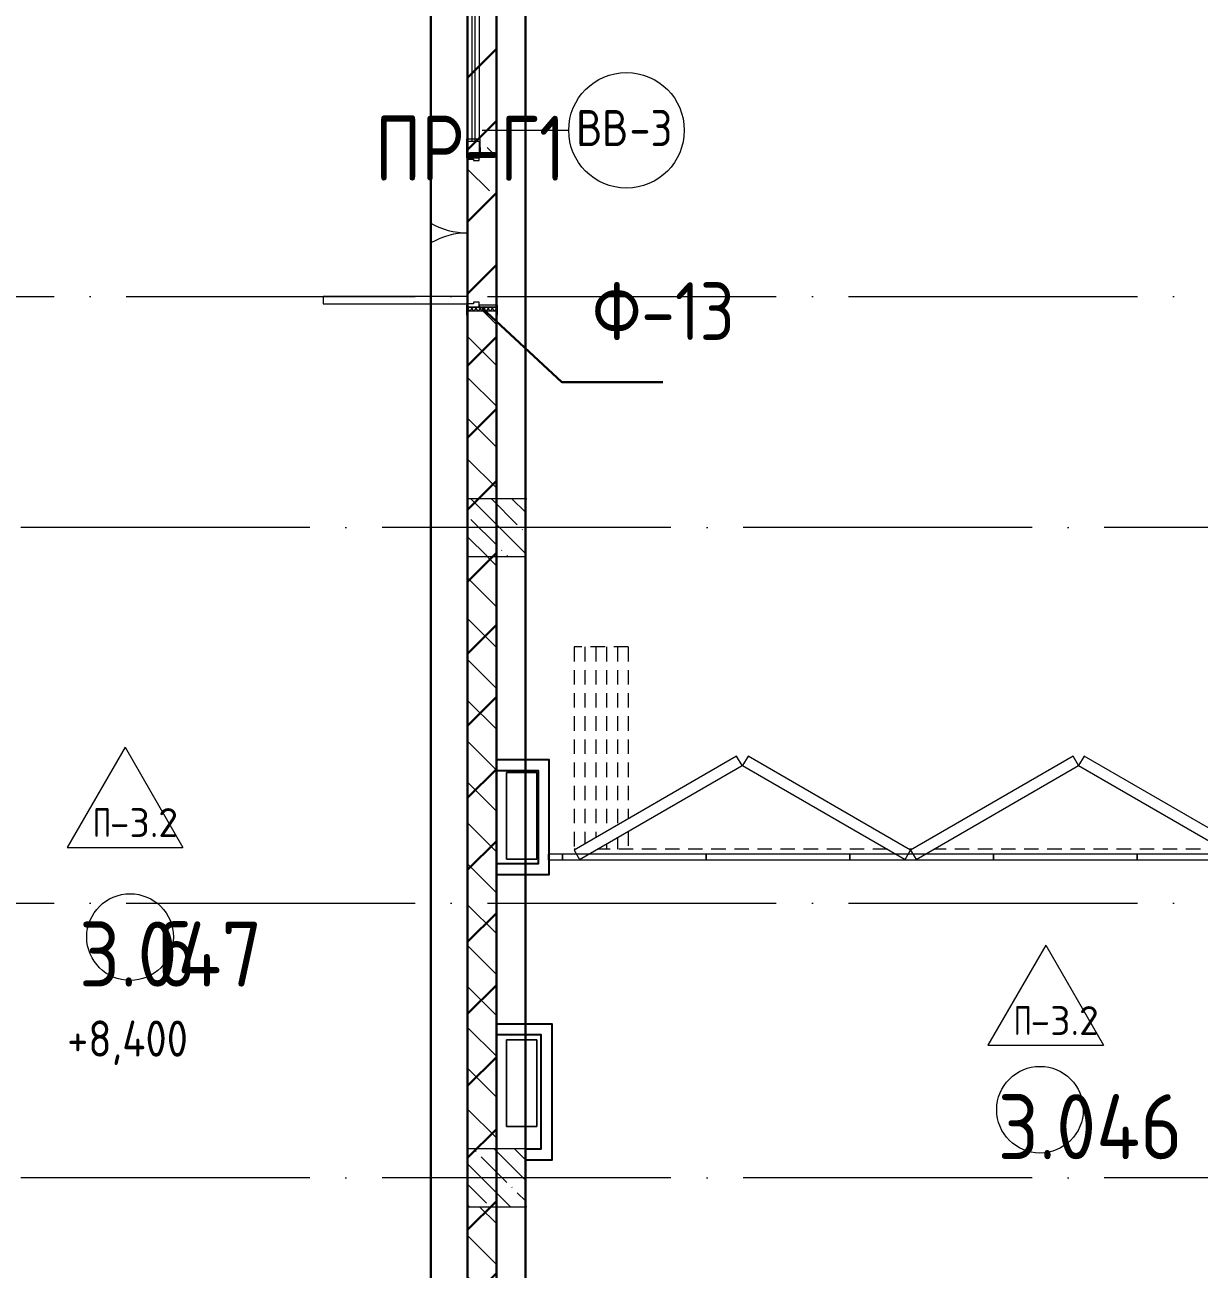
# Model space of a CAD drawing. Header units: millimetres. Extents: x -592259 to 288321, y -552984 to 293768.
# Drawn here: x 170038 to 178168, y -255062 to -246451 of the extents above; entities that cross this region are included whole.
import ezdxf

# ---------------------------------------------------------------- set-up
doc = ezdxf.new("R2010")
doc.units = ezdxf.units.MM
doc.linetypes.add('200_ШТРИХ__ш1_п0_6_', pattern=[160, 100, -60])
doc.linetypes.add('ADSK_Линия сетки', pattern=[2500, 2000, -250, 0, -250])
for name, color, linetype, lineweight in [('0.1) Блок', 6, 'Continuous', 30), ('2)Фарх готовы', 3, 'Continuous', 30), ('3) Перемычки готовы', 3, 'Continuous', 30), ('4) Штукатурка', 6, 'Continuous', 30), ('4.6) Швы', 6, 'Continuous', 30), ('A-AREA-____-IDEN', 250, 'Continuous', 9), ('A-DOOR-____-IDEN', 250, 'Continuous', 9), ('A-DOOR-____-MCUT', 250, 'Continuous', 5), ('A-DOOR-____-OTLN', 250, 'Continuous', 5), ('A-DOOR-FRAM-MCUT', 250, 'Continuous', 5), ('A-DOOR-FRAM-OTLN', 250, 'Continuous', 5), ('A-DOOR-GLAZ-MCUT', 250, 'Continuous', 5), ('A-FLOR-____-IDEN', 250, 'Continuous', 9), ('A-FLOR-____-OTLN', 250, 'Continuous', 9), ('A-GENM-____-MCUT', 250, 'Continuous', 25), ('A-GENM-____-OTLN', 250, 'Continuous', 9), ('A-WALL-____-MCUT', 250, 'Continuous', 13), ('A-WALL-____-PATT', 250, 'Continuous', 13), ('G-____-____-DIMS', 250, 'Continuous', 9), ('I-WALL-____-OTLN', 250, 'Continuous', 9), ('S-COLS-____-MCUT', 250, 'Continuous', 25), ('S-COLS-____-OTLN', 250, 'Continuous', 9), ('S-GRID-____-OTLN', 250, 'Continuous', 9), ('Обобщенные модели', 250, 'Continuous', 9)]:
    doc.layers.add(name, color=color, linetype=linetype, lineweight=lineweight)
doc.styles.add('GOST Common_1', font='', dxfattribs={"width": 0.9, "height": 250})
doc.styles.add('ISOCPEUR_1', font='isocpeur.ttf', dxfattribs={"width": 0.9, "height": 250})
doc.styles.add('ISOCPEUR_2', font='isocpeur.ttf', dxfattribs={"height": 160})
doc.styles.add('ISOCPEUR_I_1', font='ГОСТ тип А.ttf', dxfattribs={"height": 2500})
doc.styles.get('GOST Common_1').set_extended_font_data('GOST Common')
pattern_1 = [(135, (28052.9, -258555.93), (-141.42136, -141.42136), [])]

# ---------------------------------------------------------------- blocks, each defined once
blk = doc.blocks.new('Дверь_СКБ_2Ст_Фрамуга2 - Н_ВВ-3_2500x2600h_Учебные помещения_Фрамуга слева-V1-АР1_Маркировочный план 3 этажа секция 2_3')
at = {"layer": 'A-DOOR-____-OTLN'}
h = blk.add_hatch(dxfattribs=at)
h.set_pattern_fill('FP_3', color=256, style=0, pattern_type=2)
h.set_pattern_definition([(135, (1051.41, 164.685), (-14.1421, -14.1421), []), (225, (1051.41, 164.685), (14.1421, -14.1421), [])])
h.paths.add_polyline_path([(1237.5, 100), (1237.5, -100), (1262.5, -100), (1262.5, 100)])
at = {"layer": 'A-DOOR-FRAM-OTLN'}
h = blk.add_hatch(dxfattribs=at)
h.set_pattern_fill('FP_4', color=256, style=0, pattern_type=2)
h.set_pattern_definition([(45, (-1071.384, 164.685), (-14.1421, 14.1421), []), (135, (-1071.384, 164.685), (-14.1421, -14.1421), [])])
h.paths.add_polyline_path([(-1237.5, -100), (-1212.5, -100), (-1212.5, 100), (-1237.5, 100)])
at = {"layer": 'A-DOOR-____-MCUT'}
for p, q in [((-1187.5, 1100), (-1187.5, 100)), ((-1137.5, 1100), (-1187.5, 1100)), ((-1137.5, 100), (-1137.5, 1100)), ((-1187.5, 100), (-1137.5, 100))]:
    blk.add_line(p, q, dxfattribs=at)
at = {"layer": 'A-DOOR-____-OTLN'}
for centre, radius, start, end in [((-1197.5, 100), 500, 360, 30), ((-177.5, 100), 520, 150, 180)]:
    blk.add_arc(centre, radius, start, end, dxfattribs=at)
at = {"layer": 'A-DOOR-FRAM-MCUT'}
for p, q in [((-1197.5, 108), (-1267.5, 108)), ((-1267.5, 108), (-1267.5, 100)), ((-1267.5, 100), (-1197.5, 100)), ((-1212.5, 100), (-1237.5, 100)), ((-1237.5, 100), (-1237.5, -100)), ((-1187.5, 100), (-1212.5, 100)), ((-1212.5, 100), (-1212.5, 20)), ((-1212.5, -100), (-1212.5, 100)), ((-1197.5, 100), (-1197.5, 108)), ((-1187.5, 60), (-1187.5, 100)), ((-187.5, 100), (-187.5, 60)), ((-162.5, 100), (-187.5, 100)), ((-177.5, 108), (-177.5, 100)), ((-107.5, 108), (-177.5, 108)), ((-177.5, 100), (-177.5, 20)), ((-62.5, 100), (-162.5, 100)), ((-162.5, 20), (-162.5, 100)), ((-162.5, 20), (-162.5, 100)), ((-117.5, 108), (-117.5, 100)), ((-47.5, 108), (-117.5, 108)), ((-107.5, 100), (-107.5, 108)), ((-62.5, 100), (-62.5, 20)), ((-47.5, 100), (-47.5, 108)), ((-47.5, 100), (-47.5, 20)), ((-47.5, 100), (1237.5, 100)), ((1292.5, 108), (1222.5, 108)), ((1222.5, 108), (1222.5, 100)), ((1222.5, 100), (1222.5, 20)), ((1222.5, 100), (1292.5, 100)), ((1237.5, 100), (1237.5, 20)), ((1262.5, 100), (1237.5, 100)), ((1237.5, 100), (1237.5, -100)), ((1262.5, -100), (1262.5, 100)), ((1292.5, 100), (1292.5, 108)), ((-1212.5, 20), (-1177.5, 20)), ((-1197.5, 20), (-1212.5, 20)), ((-1212.5, 20), (-1212.5, -100)), ((-1197.5, -100), (-1197.5, 20)), ((-1177.5, 60), (-1187.5, 60)), ((-1177.5, 20), (-1177.5, 60)), ((-187.5, 60), (-197.5, 60)), ((-197.5, 60), (-197.5, 20)), ((-197.5, 20), (-162.5, 20)), ((-177.5, 12), (-177.5, 20)), ((-107.5, 12), (-177.5, 12)), ((-62.5, 20), (-162.5, 20)), ((-117.5, 20), (-117.5, 12)), ((-117.5, 12), (-47.5, 12)), ((-107.5, 20), (-107.5, 12)), ((-47.5, 12), (-47.5, 20)), ((1237.5, 20), (-47.5, 20)), ((1237.5, 20), (1222.5, 20)), ((1222.5, 20), (1222.5, -100)), ((1237.5, -100), (1237.5, 20)), ((-1197.5, -100), (-1267.5, -100)), ((-1267.5, -100), (-1267.5, -108)), ((-1267.5, -108), (-1197.5, -108)), ((-1237.5, -100), (-1212.5, -100)), ((-1212.5, -100), (-1197.5, -100)), ((-1197.5, -108), (-1197.5, -100)), ((1222.5, -100), (1237.5, -100)), ((1292.5, -100), (1222.5, -100)), ((1222.5, -100), (1222.5, -108)), ((1222.5, -108), (1292.5, -108)), ((1237.5, -100), (1262.5, -100)), ((1292.5, -108), (1292.5, -100))]:
    blk.add_line(p, q, dxfattribs=at)
at = {"layer": 'A-DOOR-GLAZ-MCUT'}
for p, q in [((1222.5, 70), (-62.5, 70)), ((1222.5, 50), (-62.5, 50))]:
    blk.add_line(p, q, dxfattribs=at)
blk = doc.blocks.new('DOR__перегородка__Прямоугольная - Вн_ДПГ_6840х3880h-31766870-АР1_Маркировочный план 3 этажа секция 2_3')
at = {"layer": 'A-DOOR-____-OTLN', "linetype": '200_ШТРИХ__ш1_п0_6_'}
for p, q in [((-7200, -65), (-7200, -40)), ((-7182.8, -75), (-5177.1, -75)), ((-5027.1, -75), (-5006.2, -75)), ((-4856.2, -75), (-2850.5, -75)), ((-2700.6, -75), (-2679.7, -75)), ((-2529.7, -75), (-520.4, -75)), ((-734.8, -198.8), (-734.8, -75)), ((-659.8, -155.5), (-659.8, -75)), ((-584.8, -112.2), (-584.8, -75)), ((-370.4, -75), (-360, -75)), ((-360, -1474.2), (-360, -40)), ((-509.8, -1474.2), (-509.8, -155.5)), ((-434.8, -1474.2), (-434.8, -112.2)), ((-659.8, -1474.2), (-659.8, -242.1)), ((-584.8, -1474.2), (-584.8, -198.8)), ((-734.8, -1474.2), (-734.8, -285.4)), ((-734.8, -1474.2), (-360, -1474.2))]:
    blk.add_line(p, q, dxfattribs=at)
at = {"layer": 'A-DOOR-FRAM-MCUT'}
for p, q in [((-7305.7, -4), (-7343.2, -69)), ((-7343.2, -69), (-6217.4, -719.1)), ((-6179.9, -654.2), (-7305.7, -4)), ((-5054.2, -4), (-6179.9, -654.2)), ((-6142.4, -719.1), (-5016.7, -69)), ((-5016.7, -69), (-5054.2, -4)), ((-4979.1, -4), (-5016.7, -69)), ((-5016.7, -69), (-3890.9, -719.1)), ((-3853.4, -654.2), (-4979.1, -4)), ((-2727.6, -4), (-3853.4, -654.2)), ((-3815.9, -719.1), (-2690.1, -69)), ((-2690.1, -69), (-2727.6, -4)), ((-2652.6, -4), (-2690.1, -69)), ((-2690.1, -69), (-1564.4, -719.1)), ((-1526.9, -654.2), (-2652.6, -4)), ((-397.5, -4), (-1523.3, -654.2)), ((-1485.8, -719.1), (-360, -69)), ((-360, -69), (-397.5, -4)), ((-6217.4, -719.1), (-6179.9, -654.2)), ((-6179.9, -654.2), (-6142.4, -719.1)), ((-3890.9, -719.1), (-3853.4, -654.2)), ((-3853.4, -654.2), (-3815.9, -719.1)), ((-1564.4, -719.1), (-1526.9, -654.2)), ((-1523.3, -654.2), (-1485.8, -719.1))]:
    blk.add_line(p, q, dxfattribs=at)
blk = doc.blocks.new('BSC_Колонна _Прямоугольная - 400x400-V122-АР1_Маркировочный план 3 этажа секция 2_3')
at = {"layer": 'S-COLS-____-OTLN', "lineweight": 5}
h = blk.add_hatch(dxfattribs=at)
h.set_pattern_fill('FP_97', color=256, style=0, pattern_type=2)
h.set_pattern_definition([(135, (-145249.98, -8625), (-142.56192, -142.56192), []), (135, (-145107.42, -8625), (-142.56192, -142.56192), [252.016, -50.403, 3.353, -47.05])])
h.paths.add_polyline_path([(-200, -200), (200, -200), (200, 200), (-200, 200), (-200, -85.9)])
at = {"layer": 'S-COLS-____-MCUT', "lineweight": 5}
for p, q in [((200, 200), (-200, 200)), ((-200, 200), (-200, -200)), ((200, -200), (200, 200)), ((-200, -200), (200, -200))]:
    blk.add_line(p, q, dxfattribs=at)
blk = doc.blocks.new('BSC_Колонна _Прямоугольная - 400x400-V124-АР1_Маркировочный план 3 этажа секция 2_3')
at = {"layer": 'S-COLS-____-OTLN', "lineweight": 5}
h = blk.add_hatch(dxfattribs=at)
h.set_pattern_fill('FP_99', color=256, style=0, pattern_type=2)
h.set_pattern_definition([(135, (-145249.98, -4125), (-142.56192, -142.56192), []), (135, (-145107.42, -4125), (-142.56192, -142.56192), [252.016, -50.403, 3.353, -47.05])])
h.paths.add_polyline_path([(146.3, -200), (200, -200), (200, 200), (-200, 200), (-200, -200), (70, -200)])
at = {"layer": 'S-COLS-____-MCUT', "lineweight": 5}
for p, q in [((200, 200), (-200, 200)), ((-200, 200), (-200, -200)), ((200, -200), (200, 200)), ((-200, -200), (200, -200))]:
    blk.add_line(p, q, dxfattribs=at)
blk = doc.blocks.new('101_Трансформируемая перегородка - 101_Трансформируемая перегородка без двери-38025958-АР1_Маркировочный план 3 этажа секция 2_3')
at = {"layer": 'A-GENM-____-MCUT', "lineweight": 5}
for p, q in [((100, 0), (0, 0)), ((0, 0), (0, -40)), ((100, -40), (100, 0)), ((100, 0), (100, -40)), ((1094.7, 0), (100, 0)), ((2089.5, 0), (1094.7, 0)), ((1094.7, 0), (1094.7, -40)), ((1094.7, -40), (1094.7, 0)), ((3084.2, 0), (2089.5, 0)), ((2089.5, 0), (2089.5, -40)), ((2089.5, -40), (2089.5, 0)), ((4079, 0), (3084.2, 0)), ((3084.2, 0), (3084.2, -40)), ((3084.2, -40), (3084.2, 0)), ((5073.7, 0), (4079, 0)), ((4079, 0), (4079, -40)), ((4079, -40), (4079, 0)), ((6068.4, 0), (5073.7, 0)), ((5073.7, 0), (5073.7, -40)), ((5073.7, -40), (5073.7, 0)), ((7063.2, 0), (6068.4, 0)), ((6068.4, 0), (6068.4, -40)), ((6068.4, -40), (6068.4, 0)), ((7063.2, -40), (7063.2, 0)), ((7163.2, 0), (7063.2, 0)), ((7063.2, 0), (7063.2, -40)), ((7163.2, -40), (7163.2, 0)), ((0, -40), (100, -40)), ((100, -40), (1094.7, -40)), ((1094.7, -40), (2089.5, -40)), ((2089.5, -40), (3084.2, -40)), ((3084.2, -40), (4079, -40)), ((4079, -40), (5073.7, -40)), ((5073.7, -40), (6068.4, -40)), ((6068.4, -40), (7063.2, -40)), ((7063.2, -40), (7163.2, -40))]:
    blk.add_line(p, q, dxfattribs=at)
blk = doc.blocks.new('AAR_СКБ_Марка_Помещения_мал - Номер-28977439-АР1_Маркировочный план 3 этажа секция 2_3')
at = {"layer": 'A-AREA-____-IDEN'}
blk.add_circle((-0.028, 0), 3, dxfattribs=at)
blk = doc.blocks.new('AAR_СКБ_Марка_Перекрытия - Марка пола-17325028-АР1_Маркировочный план 3 этажа секция 2_3')
at = {"layer": 'A-FLOR-____-IDEN'}
for p, q in [((0, 6.932), (-4.002, 0)), ((0, 6.932), (4.002, 0)), ((-4.002, 0), (4.002, 0))]:
    blk.add_line(p, q, dxfattribs=at)
blk = doc.blocks.new('ADSK_Марка_Дверь - Типоразмер_ADSK_Марка-30565456-АР1_Маркировочный план 3 этажа секция 2_3')
at = {"layer": 'A-DOOR-____-IDEN'}
blk.add_circle((0, 0), 4, dxfattribs=at)

msp = doc.modelspace()

# ---------------------------------------------------------------- hatches: boundary and pattern name
at = {"layer": '0.1) Блок'}
h = msp.add_hatch(dxfattribs=at)
h.set_pattern_fill('ANSI31', color=256, scale=111)
h.set_pattern_definition([(45, (15765.3, -311451.93), (-249.2021, 249.2021), [])])
h.paths.add_polyline_path([(173103.2025, -258330.9286), (173303.2245, -258330.9286), (173302.9057, -199980.9286), (173102.8838, -199980.9286)])
at = {"layer": 'A-WALL-____-PATT', "lineweight": 15}
h = msp.add_hatch(dxfattribs=at)
h.set_pattern_fill('FP_1', color=256, style=0, pattern_type=2)
h.set_pattern_definition(pattern_1)
h.paths.add_polyline_path([(173102.9057, -249730.928), (173302.9057, -249730.928), (173302.9057, -248430.9286), (173102.9057, -248430.9286), (173102.9057, -249530.9292)])
h.paths.add_polyline_path([(173302.9057, -245930.9286), (173302.9057, -245630.9286), (173102.9057, -245630.9286), (173102.9057, -245930.9286), (173182.9057, -245930.9286)])
h = msp.add_hatch(dxfattribs=at)
h.set_pattern_fill('FP_1', color=256, style=0, pattern_type=2)
h.set_pattern_definition([(135, (28052.88, -260225.93), (-141.42136, -141.42136), [])])
h.paths.add_polyline_path([(173102.8838, -254230.9286), (173302.8838, -254230.9286), (173302.8838, -250130.9286), (173102.8838, -250130.9286), (173102.8838, -251200.9292)])
h.paths.add_polyline_path([(173302.8838, -247600.9286), (173302.8838, -247300.9286), (173102.8838, -247300.9286), (173102.8838, -247600.9286), (173182.8838, -247600.9286)])
h = msp.add_hatch(dxfattribs=at)
h.set_pattern_fill('FP_1', color=256, style=0, pattern_type=2)
h.set_pattern_definition(pattern_1)
h.paths.add_polyline_path([(173302.9057, -258330.9286), (173302.9057, -257780.9292), (173102.9057, -257780.9292), (173102.9057, -258330.9286), (173200.5057, -258330.9286)])
h.paths.add_polyline_path([(173302.9057, -255280.9292), (173301.8847, -254630.9286), (173102.9057, -254630.9286), (173102.9057, -255280.9292), (173269.3136, -255280.9292)])

# ---------------------------------------------------------------- linework, layer by layer
for points in [[(173302.9057, -252330.7275), (173667.9817, -252330.7275), (173667.9817, -251538.801), (173302.9057, -251538.801)], [(173302.9057, -252255.7275), (173592.9817, -252255.7275), (173592.9817, -251613.801), (173302.9057, -251613.801)], [(173499.817, -254305.9286), (173688.3196, -254305.9286), (173688.3196, -253366.7377), (173302.9057, -253366.7377)], [(173499.817, -254230.9286), (173613.3196, -254230.9286), (173613.3196, -253441.7377), (173302.9057, -253441.7377)]]:
    msp.add_lwpolyline(points)
at = {"layer": '0.1) Блок'}
msp.add_lwpolyline([(173103.2025, -258330.9286), (173303.2245, -258330.9286), (173302.9057, -199980.9286), (173102.8838, -199980.9286)], close=True, dxfattribs=at)
at = {"layer": '2)Фарх готовы'}
msp.add_lwpolyline([(173202.5877, -248411.1361), (173755.3597, -248924.5426), (174455.3597, -248924.5426)], dxfattribs=at)
at = {"layer": '4) Штукатурка'}
for p, q in [((172847.6512, -199980.9286), (172847.6512, -258330.9286)), ((173502.8838, -258330.9286), (173502.8838, -245630.9286))]:
    msp.add_line(p, q, dxfattribs=at)
at = {"layer": '4.6) Швы'}
for points in [[(173502.8838, -248536.5607), (173502.8838, -247553.6384)], [(172847.6512, -250357.0986), (172847.6512, -249374.1763)], [(173502.8838, -250489.2701), (173502.8838, -249506.3477)], [(172847.6512, -254911.2132), (172847.6512, -253928.2908)], [(173502.8838, -254940.8443), (173502.8838, -253957.922)]]:
    msp.add_lwpolyline(points, dxfattribs=at)
at = {"layer": 'A-DOOR-____-IDEN'}
msp.add_line((173202.9057, -247180.9286), (173802.9057, -247180.9286), dxfattribs=at)
at = {"layer": 'A-FLOR-____-OTLN', "lineweight": 5}
for p, q in [((173102.9057, -245970.9286), (173102.9057, -247355.9286)), ((173102.9057, -247380.9286), (173102.9057, -248330.9286)), ((173502.9057, -249730.928), (173512.8838, -249730.928)), ((173512.8838, -254630.9286), (173502.8838, -254630.9286))]:
    msp.add_line(p, q, dxfattribs=at)
at = {"layer": 'A-WALL-____-MCUT', "color": 7, "lineweight": 15}
for p, q in [((173102.9057, -248460.9286), (173102.9057, -249730.9286)), ((173302.9057, -249730.9286), (173302.9057, -248460.9286)), ((173102.8838, -250130.9286), (173102.8838, -254230.9286)), ((173302.8838, -254230.9286), (173302.8838, -250130.9286)), ((173102.9057, -254630.9286), (173102.9057, -255250.9292)), ((173302.9057, -255250.9292), (173302.9057, -254630.9286))]:
    msp.add_line(p, q, dxfattribs=at)
at = {"layer": 'I-WALL-____-OTLN', "lineweight": 15}
msp.add_line((173302.9057, -245970.9286), (173302.9057, -248390.9286), dxfattribs=at)
at = {"layer": 'S-GRID-____-OTLN', "linetype": 'ADSK_Линия сетки'}
for p, q in [((173302.9057, -262294.7685), (173302.9057, -197353.9241)), ((93236.8325, -248330.9286), (181748.3453, -248330.9286)), ((184510.8783, -249930.9286), (127372.9057, -249930.9286)), ((93236.8325, -252530.9286), (181748.3453, -252530.9286)), ((184510.8783, -254430.9286), (127372.9057, -254430.9286))]:
    msp.add_line(p, q, dxfattribs=at)
at = {"layer": 'Обобщенные модели'}
for p, q in [((173372.7186, -252225.8087), (173372.7186, -251625.8087)), ((173372.7186, -251625.8087), (173582.7186, -251625.8087)), ((173372.7186, -252225.8087), (173372.7186, -251625.8087)), ((173372.7186, -251625.8087), (173582.7186, -251625.8087)), ((173582.7186, -251625.8087), (173372.7186, -251625.8087)), ((173372.7186, -251625.8087), (173372.7186, -252225.8087)), ((173582.7186, -251625.8087), (173582.7186, -252225.8087)), ((173582.7186, -251625.8087), (173582.7186, -252225.8087)), ((173582.7186, -252225.8087), (173582.7186, -251625.8087)), ((173582.7186, -252225.8087), (173372.7186, -252225.8087)), ((173582.7186, -252225.8087), (173372.7186, -252225.8087)), ((173372.7186, -252225.8087), (173582.7186, -252225.8087)), ((173372.9057, -254075.8087), (173372.9057, -253475.8087)), ((173372.9057, -253475.8087), (173582.9057, -253475.8087)), ((173372.9057, -254075.8087), (173372.9057, -253475.8087)), ((173372.9057, -253475.8087), (173582.9057, -253475.8087)), ((173582.9057, -253475.8087), (173372.9057, -253475.8087)), ((173372.9057, -253475.8087), (173372.9057, -254075.8087)), ((173582.9057, -253475.8087), (173582.9057, -254075.8087)), ((173582.9057, -253475.8087), (173582.9057, -254075.8087)), ((173582.9057, -254075.8087), (173582.9057, -253475.8087)), ((173582.9057, -254075.8087), (173372.9057, -254075.8087)), ((173582.9057, -254075.8087), (173372.9057, -254075.8087)), ((173372.9057, -254075.8087), (173582.9057, -254075.8087))]:
    msp.add_line(p, q, dxfattribs=at)

# ---------------------------------------------------------------- block references
at = {"layer": 'A-AREA-____-IDEN', "xscale": 99.99999999999993, "yscale": 99.99999999999993, "zscale": 99.99999999999993}
for p in [(170768.9968, -252764.5663), (177068.6849, -253959.2575)]:
    msp.add_blockref('AAR_СКБ_Марка_Помещения_мал - Номер-28977439-АР1_Маркировочный план 3 этажа секция 2_3', p, dxfattribs=at)
at = {"layer": 'A-DOOR-____-IDEN', "xscale": 99.99999999999993, "yscale": 99.99999999999993, "zscale": 99.99999999999993}
msp.add_blockref('ADSK_Марка_Дверь - Типоразмер_ADSK_Марка-30565456-АР1_Маркировочный план 3 этажа секция 2_3', (174202.9057, -247180.9286), dxfattribs=at)
at = {"layer": 'A-DOOR-____-OTLN'}
for name, p, rotation in [('Дверь_СКБ_2Ст_Фрамуга2 - Н_ВВ-3_2500x2600h_Учебные помещения_Фрамуга слева-V1-АР1_Маркировочный план 3 этажа секция 2_3', (173202.9057, -247193.4286), 89.99999999999991), ('DOR__перегородка__Прямоугольная - Вн_ДПГ_6840х3880h-31766870-АР1_Маркировочный план 3 этажа секция 2_3', (173479.9057, -252230.928), 180)]:
    msp.add_blockref(name, p, dxfattribs=dict(at, rotation=rotation))
at = {"layer": 'A-FLOR-____-IDEN', "xscale": 99.99999999999993, "yscale": 99.99999999999993, "zscale": 99.99999999999993}
for p in [(170731.2039, -252143.4286), (177105.8215, -253513.6417)]:
    msp.add_blockref('AAR_СКБ_Марка_Перекрытия - Марка пола-17325028-АР1_Маркировочный план 3 этажа секция 2_3', p, dxfattribs=at)
at = {"layer": 'A-GENM-____-OTLN', "lineweight": 5, "rotation": 180}
msp.add_blockref('101_Трансформируемая перегородка - 101_Трансформируемая перегородка без двери-38025958-АР1_Маркировочный план 3 этажа секция 2_3', (180823.086, -252230.928), dxfattribs=at)
at = {"layer": 'S-COLS-____-OTLN', "lineweight": 5}
for name, p in [('BSC_Колонна _Прямоугольная - 400x400-V122-АР1_Маркировочный план 3 этажа секция 2_3', (173302.8838, -249930.9286)), ('BSC_Колонна _Прямоугольная - 400x400-V124-АР1_Маркировочный план 3 этажа секция 2_3', (173302.8838, -254430.9286))]:
    msp.add_blockref(name, p, dxfattribs=at)

# ---------------------------------------------------------------- texts
at = {"layer": '2)Фарх готовы', "insert": (173965.8077, -248232.7876), "char_height": 400, "width": 526.708687, "attachment_point": 1, "style": 'GOST Common_1'}
msp.add_mtext('Ф-13', dxfattribs=at)
at = {"layer": '3) Перемычки готовы', "insert": (172461.5787, -247080.2356), "char_height": 450, "width": 333.502, "attachment_point": 1, "style": 'ISOCPEUR_I_1'}
msp.add_mtext('ПР-Г1', dxfattribs=at)
at = {"layer": 'A-AREA-____-IDEN', "char_height": 450, "attachment_point": 1, "style": 'ISOCPEUR_1'}
for s, insert, width in [('3.047', (170412.2964, -252657.0808), 673.4175), ('\\fISOCPEUR|b0|i0|c204|p34|;\\W.8;б', (170967.9214, -252657.0808), 147.5105), ('3.046', (176772.7845, -253851.772), 673.4175)]:
    msp.add_mtext(s, dxfattribs=dict(at, insert=insert, width=width))
at = {"layer": 'A-DOOR-____-IDEN', "char_height": 250, "attachment_point": 1, "style": 'GOST Common_1'}
for s, insert, width in [('ВВ', (173854.1483, -247040.478), 447.341625), ('-3', (174223.2421, -247040.478), 389.620125)]:
    msp.add_mtext(s, dxfattribs=dict(at, insert=insert, width=width))
at = {"layer": 'A-FLOR-____-IDEN', "char_height": 200, "attachment_point": 1, "style": 'ISOCPEUR_2'}
for s, insert, width in [('\\fISOCPEUR|b0|i0|c204|p34|;\\W.7;П', (170509.869, -251872.0428), 140.295312), ('-3.2', (170625.6242, -251872.0428), 420.885937), ('\\fISOCPEUR|b0|i0|c204|p34|;\\W.7;П', (176884.4866, -253242.2559), 140.295312), ('-3.2', (177000.2418, -253242.2559), 420.885937)]:
    msp.add_mtext(s, dxfattribs=dict(at, insert=insert, width=width))
at = {"layer": 'G-____-____-DIMS', "insert": (170330.1236, -253341.9789), "char_height": 250, "width": 1055.976244, "attachment_point": 1, "line_spacing_factor": 1.022761, "style": 'GOST Common_1'}
msp.add_mtext('+8,400', dxfattribs=at)

doc.saveas('drawing.dxf')
